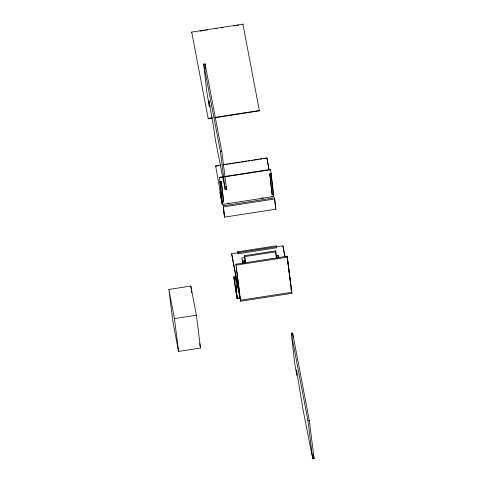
<?xml version="1.0" encoding="UTF-8"?>
<svg xmlns="http://www.w3.org/2000/svg" width="483" height="483" viewBox="0 0 483 483"><rect width="100%" height="100%" fill="white"/><g stroke="black" fill="none" stroke-linecap="round" stroke-linejoin="round"><path stroke-width="0.72" d="M240.25 298.301L237.244 298.748L235.795 287.144L238.022 286.799M237.262 298.784L233.808 276.807L236.036 276.463M191.745 32.409L191.703 32.065L242.895 24.15L259.413 110.855L214.899 117.737M199.908 31.147L201.393 30.918M202.878 30.689L204.357 30.459M205.843 30.23L207.328 30M215.49 28.739L216.97 28.509M221.425 27.821L222.911 27.591M234.038 25.871L235.523 25.641M237.002 25.412L238.487 25.182M209.26 106.043L206.809 92.024L203.711 64.082L205.082 63.871L221.763 151.3L226.569 189.475L225.193 189.686L215.394 139.992L213.389 125.876L208.916 100.748L209.272 106.049L210.648 105.837M212.629 117.743L208.179 118.432L208.221 118.77L211.928 118.196M214.857 117.399L259.371 110.51L259.413 110.855M203.711 64.082L220.387 151.511L221.763 151.3M218.642 165.627L215.672 166.092L220.846 165.029M223.074 164.685L266.906 157.905L268.959 169.569M223.098 164.938L224.583 164.709M226.068 164.48L227.559 164.25M229.045 164.021L231.272 163.677M232.758 163.447L234.243 163.218M235.728 162.988L237.213 162.759M238.699 162.529L240.19 162.3M241.675 162.071L246.873 161.262M248.359 161.032L249.844 160.803M251.329 160.573L252.82 160.344M254.306 160.114L258.761 159.426M260.246 159.197L261.732 158.967M263.959 158.623L265.451 158.394M224.607 176.5L270.601 169.388L273.626 196.539L222.446 204.454L219.415 177.303L223.122 176.73M223.188 177.098L219.481 177.672L219.415 177.303M224.673 176.869L270.661 169.756L270.601 169.388M221.286 181.379L219.916 181.596L222.271 202.196L223.641 201.985L221.286 181.379L223.641 201.985M272.116 194.492L269.762 173.886L271.132 173.675L271.331 174.78L269.961 174.991L272.116 194.492L273.487 194.275L271.132 173.675M220.109 182.701L221.48 182.489M227.571 203.283L229.057 203.053M261.695 198.006L263.175 197.776M271.337 196.515L273.559 196.17L273.626 196.539M224.366 216.016L223.243 205.788L274.507 197.861L275.829 209.199L224.565 217.127L224.354 215.889M224.565 217.127L223.442 206.899L274.706 198.972M237.932 251.776L276.379 245.835L276.554 246.747L276.681 247.773L238.234 253.714L237.932 251.776L238.234 253.714M238.107 252.687L276.554 246.747M240.637 301.235L235.909 264.183L287.18 256.256L291.901 293.308L240.637 301.235L231.653 253.798L238.336 252.76M276.228 246.904L282.917 245.871L285.024 256.92M245.286 261.659L244.531 255.688L275.57 250.888L276.59 258.52M244.531 255.688L244.706 256.6L275.745 251.8M244.821 257.524L241.898 257.976L243.015 263.827M243.106 263.157L242.828 260.941L245.11 260.585L245.503 262.649M278.878 257.524L278.48 255.422L276.191 255.779L276.59 257.844M287.349 257.167L236.084 265.095L235.909 264.183M233.808 276.807L233.959 277.526L236.187 277.182M235.499 278.588L234.128 278.8L234.279 279.518L235.65 279.307L235.499 278.588L236.682 287.367M168.893 289.45L190.833 286.057L196.388 315.2L200.523 348.032L178.583 351.425L173.023 322.282L168.893 289.45L174.448 318.587L178.583 351.425M235.964 288.031L238.191 287.687M240.232 297.866L237.256 298.325L235.782 287.518L235.952 288.429M237.165 298.452L240.244 298.023M237.195 298.579L239.423 298.234M237.225 298.681L240.25 298.144M174.448 318.587L196.388 315.2M291.255 333.246L292.626 333.035L309.301 420.464L314.107 458.639L312.736 458.85L302.938 409.155L296.634 370.648L296.459 369.912L296.816 375.213L294.763 363.862L291.255 333.246L307.931 420.675L312.736 458.85M307.931 420.675L309.301 420.464M235.312 287.578L235.463 288.303M291.068 288.599L291.768 292.281L240.504 300.209L231.653 253.798M284.873 256.473L282.917 245.871M291.056 288.888L291.901 293.308M276.511 246.861L276.681 247.773M277.109 255.64L277.64 258.435M313.274 454.268L314.107 458.639M244.199 260.723L244.597 262.824M242.828 260.941L243.36 263.736M225.869 185.828L226.569 189.475M191.703 32.065L208.221 118.77M236.465 268.572L236.29 267.66L239.779 294.908M235.306 287.922L235.933 292.04M235.807 291.02L237.093 298.102L236.851 296.188M199.69 343.661L200.523 348.032M274.495 198.459L274.694 199.57M273.287 193.17L273.487 194.275M269.762 173.886L269.961 174.991M275.207 204.889L275.401 205.999M275.618 207.962L275.829 209.199M223.243 205.788L223.442 206.899M223.231 206.386L223.43 207.497M222.071 201.091L222.271 202.196M222.379 204.086L222.446 204.454M223.943 212.816L224.136 213.927M268.989 169.823L266.906 157.905M215.641 165.832L221.419 198.628M273.082 194.456L273.342 195.935M233.959 277.526L235.481 288.852M287.18 256.256L291.599 291.37M287.651 260.47L290.869 286.069M278.48 255.422L278.757 257.644M275.57 250.888L276.511 258.351M242.895 24.15L242.937 24.494M244.706 256.6L245.551 263.313M220.387 151.511L225.193 189.686M235.795 287.144L237.087 297.425M190.833 286.057L191.298 289.788M191.485 291.279L191.679 292.77M292.626 333.035L293.115 337.466M274.507 197.861L275.63 208.088M205.082 63.871L205.329 66.086M205.492 67.56L205.655 69.039M237.352 282.706A0.827 0.7 -11.7 0 1 237.382 281.402M237.298 282.815A0.966 0.821 -11.7 0 1 237.328 281.293M222.077 203.862L220.025 192.029L222.077 203.862"/></g></svg>
